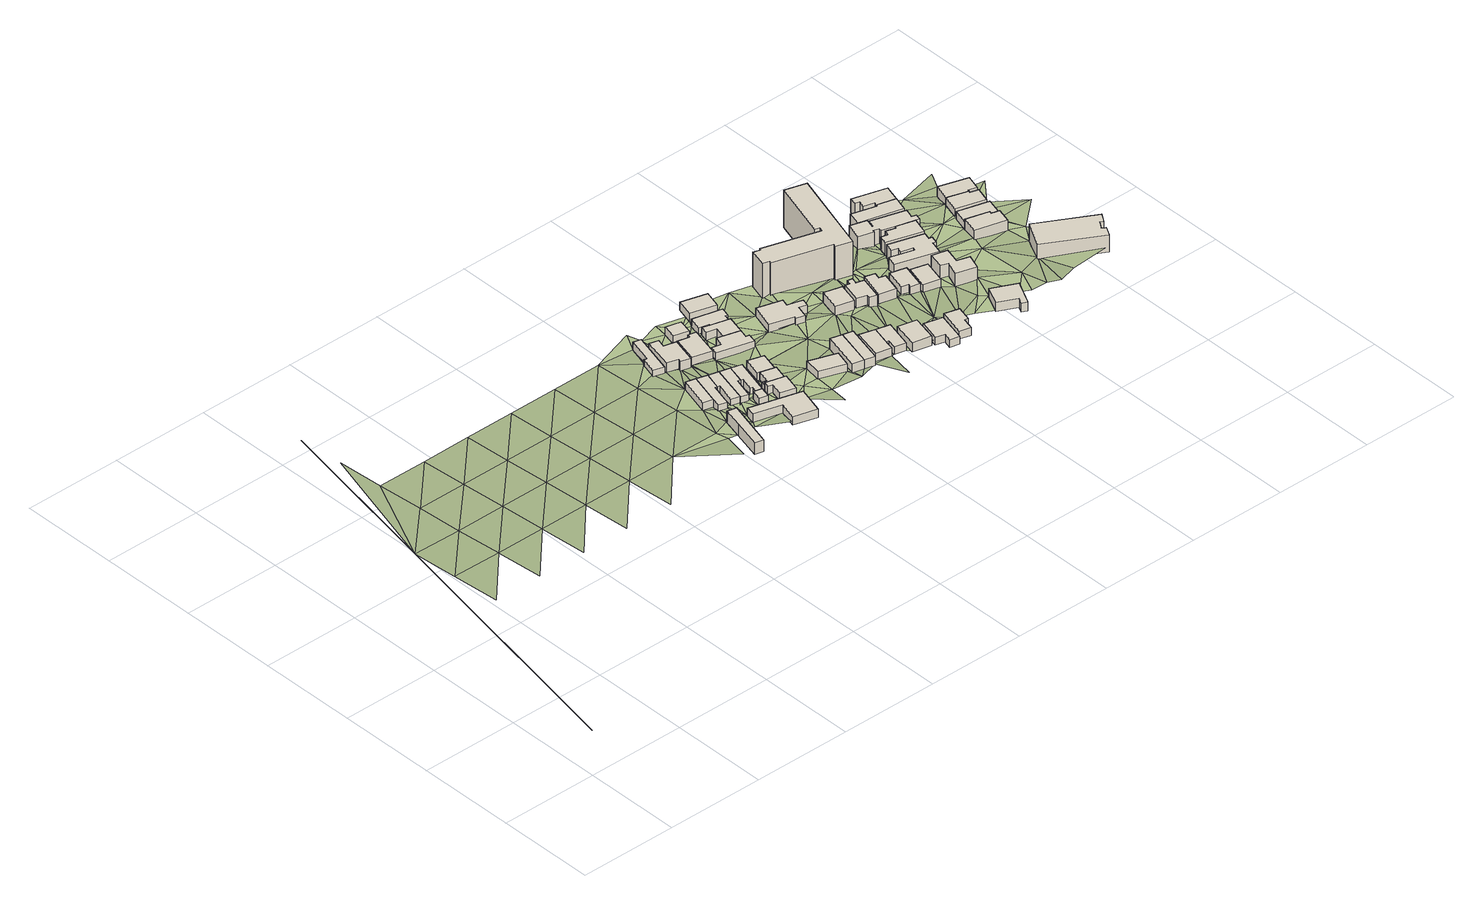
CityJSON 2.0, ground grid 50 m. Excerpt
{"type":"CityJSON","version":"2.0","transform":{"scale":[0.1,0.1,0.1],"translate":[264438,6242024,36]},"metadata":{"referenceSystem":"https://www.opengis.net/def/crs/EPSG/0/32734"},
"CityObjects":{
"building1":{"type":"Building","attributes":{"address":"93 Balfour Street Woodstock 7925 Cape Town","building":"house","building:levels":"1","footprint":{"type":"Polygon"},"plus_code":"CGXVX7X4+XVW","ground_height":48.32,"building_height":4.1,"roof_height":52.42},"geometry":[{"type":"Solid","lod":"1","boundaries":[[[[0,1,2,3]],[[1,4,5,2]],[[4,6,7,5]],[[6,8,9,7]],[[8,10,11,9]],[[10,0,3,11]],[[3,2,5,7,9,11]],[[10,8,6,4,1,0]]]]}]},
"building2":{"type":"Building","attributes":{"address":"9 Chamberlain Street Woodstock Cape Town","building":"house","building:levels":"1","footprint":{"type":"Polygon"},"plus_code":"CHX5XQXC+X5X","ground_height":44.56,"building_height":4.1,"roof_height":48.66},"geometry":[{"type":"Solid","lod":"1","boundaries":[[[[12,13,14,15]],[[13,16,17,14]],[[16,18,19,17]],[[18,12,15,19]],[[15,14,17,19]],[[18,16,13,12]]]]}]},
"building3":{"type":"Building","attributes":{"address":"7 Chamberlain Street Woodstock Cape Town","building":"house","building:levels":"1","footprint":{"type":"Polygon"},"plus_code":"CHX9X4X2+X4W","ground_height":44.56,"building_height":4.1,"roof_height":48.66},"geometry":[{"type":"Solid","lod":"1","boundaries":[[[[20,12,15,21]],[[12,18,19,15]],[[18,22,23,19]],[[22,24,25,23]],[[24,26,27,25]],[[26,28,29,27]],[[28,20,21,29]],[[21,15,19,23,25,27,29]],[[28,26,24,22,18,12,20]]]]}]},
"building4":{"type":"Building","attributes":{"address":"The Avenue Woodstock 7925 Cape Town","building":"house","building:levels":"1","footprint":{"type":"Polygon"},"plus_code":"CJX8XPXF+X4V","ground_height":46.28,"building_height":4.1,"roof_height":50.38},"geometry":[{"type":"Solid","lod":"1","boundaries":[[[[30,31,32,33]],[[31,34,35,32]],[[34,36,37,35]],[[36,38,39,37]],[[38,40,41,39]],[[40,30,33,41]],[[33,32,35,37,39,41]],[[40,38,36,34,31,30]]]]}]},
"building5":{"type":"Building","attributes":{"address":"5 Chamberlain Street Woodstock Cape Town","building":"house","building:levels":"1","footprint":{"type":"Polygon"},"plus_code":"CHXMX7X2+X2R","ground_height":44.56,"building_height":4.1,"roof_height":48.66},"geometry":[{"type":"Solid","lod":"1","boundaries":[[[[42,20,21,43]],[[20,28,29,21]],[[28,44,45,29]],[[44,46,47,45]],[[46,48,49,47]],[[48,42,43,49]],[[43,21,29,45,47,49]],[[48,46,44,28,20,42]]]]}]},
"building6":{"type":"Building","attributes":{"building":"yes","building:levels":"1","footprint":{"type":"Polygon"},"plus_code":"CJX2X6X3+XCR","ground_height":46.28,"building_height":4.1,"roof_height":50.38},"geometry":[{"type":"Solid","lod":"1","boundaries":[[[[50,51,52,53]],[[51,54,55,52]],[[54,56,57,55]],[[56,50,53,57]],[[53,52,55,57]],[[56,54,51,50]]]]}]},
"building7":{"type":"Building","attributes":{"address":"3 Chamberlain Street Woodstock Cape Town","building":"house","building:levels":"1","footprint":{"type":"Polygon"},"plus_code":"CHXWX7X8+X7W","ground_height":44.56,"building_height":4.1,"roof_height":48.66},"geometry":[{"type":"Solid","lod":"1","boundaries":[[[[58,42,43,59]],[[42,48,49,43]],[[48,60,61,49]],[[60,62,63,61]],[[62,64,65,63]],[[64,66,67,65]],[[66,58,59,67]],[[59,43,49,61,63,65,67]],[[66,64,62,60,48,42,58]]]]}]},
"building8":{"type":"Building","attributes":{"address":"8 Chamberlain Street Woodstock Cape Town","building":"house","building:levels":"1","footprint":{"type":"Polygon"},"plus_code":"CHXFX9XC+XRV","ground_height":41.15,"building_height":4.1,"roof_height":45.25},"geometry":[{"type":"Solid","lod":"1","boundaries":[[[[68,69,70,71]],[[69,72,73,70]],[[72,74,75,73]],[[74,76,77,75]],[[76,78,79,77]],[[78,68,71,79]],[[71,70,73,75,77,79]],[[78,76,74,72,69,68]]]]}]},
"building9":{"type":"Building","attributes":{"address":"1 Chamberlain Street Woodstock Cape Town","building":"house","building:levels":"1","footprint":{"type":"Polygon"},"plus_code":"CJX6X7X6+XPW","ground_height":44.56,"building_height":4.1,"roof_height":48.66},"geometry":[{"type":"Solid","lod":"1","boundaries":[[[[80,81,67,59]],[[81,82,83,67]],[[82,84,85,83]],[[84,86,87,85]],[[86,88,89,87]],[[88,90,91,89]],[[90,92,93,91]],[[92,80,59,93]],[[59,67,83,85,87,89,91,93]],[[92,90,88,86,84,82,81,80]]]]}]},
"building10":{"type":"Building","attributes":{"address":"6 Chamberlain Street Salt River Cape Town","building":"house","building:levels":"1","footprint":{"type":"Polygon"},"plus_code":"CHXPXPXW+X8V","ground_height":42.84,"building_height":4.1,"roof_height":46.94},"geometry":[{"type":"Solid","lod":"1","boundaries":[[[[94,95,96,97]],[[95,98,99,96]],[[98,100,101,99]],[[100,102,103,101]],[[102,104,105,103]],[[104,106,107,105]],[[106,108,109,107]],[[108,94,97,109]],[[97,96,99,101,103,105,107,109]],[[108,106,104,102,100,98,95,94]]]]}]},
"building11":{"type":"Building","attributes":{"address":"24 The Avenue Woodstock 7925 Cape Town","building":"house","building:levels":"1","footprint":{"type":"Polygon"},"plus_code":"CJXHXFXV+X5R","ground_height":46.08,"building_height":4.1,"roof_height":50.18},"geometry":[{"type":"Solid","lod":"1","boundaries":[[[[110,111,112,113,114,115]],[[111,116,117,113,112]],[[116,118,119,117]],[[118,120,121,119]],[[120,122,123,121]],[[122,110,115,114,123]],[[114,113,117,119,121,123]],[[122,120,118,116,111,110]]]]}]},
"building12":{"type":"Building","attributes":{"address":"22 The Avenue Woodstock 7925 Cape Town","building":"house","building:levels":"1","footprint":{"type":"Polygon"},"plus_code":"CJXPXJXP+XGW","ground_height":44.52,"building_height":4.1,"roof_height":48.62},"geometry":[{"type":"Solid","lod":"1","boundaries":[[[[124,125,126,115]],[[125,127,128,126]],[[127,129,130,128]],[[129,131,132,130]],[[131,133,134,132]],[[133,135,112,134]],[[135,124,115,112]],[[115,126,128,130,132,134,112]],[[135,133,131,129,127,125,124]]]]}]},
"building13":{"type":"Building","attributes":{"address":"4 Chamberlain Street Salt River Cape Town","building":"house","building:levels":"1","footprint":{"type":"Polygon"},"plus_code":"CJX7X9XP+X9V","ground_height":42.84,"building_height":4.1,"roof_height":46.94},"geometry":[{"type":"Solid","lod":"1","boundaries":[[[[136,137,138,139]],[[137,140,141,138]],[[140,142,143,141]],[[142,144,145,143]],[[144,146,147,145]],[[146,136,139,147]],[[139,138,141,143,145,147]],[[146,144,142,140,137,136]]]]}]},
"building14":{"type":"Building","attributes":{"address":"20 The Avenue Woodstock 7925 Cape Town","building":"house","building:levels":"1","footprint":{"type":"Polygon"},"plus_code":"CJXQXQXP+X8X","ground_height":44.52,"building_height":4.1,"roof_height":48.62},"geometry":[{"type":"Solid","lod":"1","boundaries":[[[[127,148,149,128]],[[148,150,151,149]],[[150,152,153,151]],[[152,129,130,153]],[[129,127,128,130]],[[128,149,151,153,130]],[[129,152,150,148,127]]]]}]},
"building15":{"type":"Building","attributes":{"building":"garage","building:levels":"1","footprint":{"type":"Polygon"},"plus_code":"CJXFX5XX+XJW","ground_height":41.22,"building_height":4.1,"roof_height":45.32},"geometry":[{"type":"Solid","lod":"1","boundaries":[[[[154,155,156,157]],[[155,158,159,156]],[[158,160,161,159]],[[160,154,157,161]],[[157,156,159,161]],[[160,158,155,154]]]]}]},
"building16":{"type":"Building","attributes":{"address":"18 The Avenue Salt River Cape Town","building":"house","building:levels":"1","footprint":{"type":"Polygon"},"plus_code":"CJXVXGXP+X5R","ground_height":42.87,"building_height":4.1,"roof_height":46.97},"geometry":[{"type":"Solid","lod":"1","boundaries":[[[[162,163,164,165]],[[163,166,167,164]],[[166,168,169,167]],[[168,170,171,169]],[[170,172,173,171]],[[172,174,175,173]],[[174,176,177,175]],[[176,178,179,177]],[[178,162,165,179]],[[165,164,167,169,171,173,175,177,179]],[[178,176,174,172,170,168,166,163,162]]]]}]},
"building17":{"type":"Building","attributes":{"address":"21 The Avenue Salt River Cape Town","building":"house","building:levels":"1","footprint":{"type":"Polygon"},"plus_code":"CMXRXCXF+X7V","ground_height":45.95,"building_height":4.1,"roof_height":50.05},"geometry":[{"type":"Solid","lod":"1","boundaries":[[[[180,181,182,183]],[[181,184,185,182]],[[184,186,187,185]],[[186,180,183,187]],[[183,182,185,187]],[[186,184,181,180]]]]}]},
"building18":{"type":"Building","attributes":{"address":"16 The Avenue Salt River Cape Town","building":"house","building:levels":"1","footprint":{"type":"Polygon"},"plus_code":"CMX5XQXF+X4R","ground_height":42.87,"building_height":4.1,"roof_height":46.97},"geometry":[{"type":"Solid","lod":"1","boundaries":[[[[162,188,189,165]],[[188,190,191,192,189]],[[190,193,194,195,192,191]],[[193,196,197,195,194]],[[196,198,199,197]],[[198,163,164,199]],[[163,162,165,164]],[[165,189,192,195,197,199,164]],[[163,198,196,193,190,188,162]]]]}]},
"building19":{"type":"Building","attributes":{"address":"14 The Avenue Salt River Cape Town","building":"house","building:levels":"1","footprint":{"type":"Polygon"},"plus_code":"CMX6XPXM+X6X","ground_height":41.22,"building_height":4.1,"roof_height":45.32},"geometry":[{"type":"Solid","lod":"1","boundaries":[[[[200,201,202,203]],[[201,204,205,202]],[[204,206,207,205]],[[206,208,209,207]],[[208,210,211,209]],[[210,212,213,211]],[[212,214,191,213]],[[214,200,203,191]],[[203,202,205,207,209,211,213,191]],[[214,212,210,208,206,204,201,200]]]]}]},
"building20":{"type":"Building","attributes":{"address":"15 Upper Chamberlain Street Salt River Cape Town","building":"house","building:levels":"1","footprint":{"type":"Polygon"},"plus_code":"CPXCXPX3+XRR","ground_height":45.95,"building_height":4.1,"roof_height":50.05},"geometry":[{"type":"Solid","lod":"1","boundaries":[[[[215,216,217,218]],[[216,219,220,217]],[[219,221,222,220]],[[221,215,218,222]],[[218,217,220,222]],[[221,219,216,215]]]]}]},
"building21":{"type":"Building","attributes":{"building":"house","building:levels":"1","footprint":{"type":"Polygon"},"plus_code":"CMX9XWXP+X5V","ground_height":41.22,"building_height":4.1,"roof_height":45.32},"geometry":[{"type":"Solid","lod":"1","boundaries":[[[[223,224,225,226]],[[224,227,228,225]],[[227,229,230,228]],[[229,223,226,230]],[[226,225,228,230]],[[229,227,224,223]]]]}]},
"building22":{"type":"Building","attributes":{"address":"13 Upper Chamberlain Street Salt River Cape Town","building":"house","building:levels":"1","footprint":{"type":"Polygon"},"plus_code":"CPXPX4XX+X8R","ground_height":45.95,"building_height":4.1,"roof_height":50.05},"geometry":[{"type":"Solid","lod":"1","boundaries":[[[[231,232,222,218]],[[232,233,234,222]],[[233,235,236,234]],[[235,231,218,236]],[[218,222,234,236]],[[235,233,232,231]]]]}]},
"building23":{"type":"Building","attributes":{"address":"11 Upper Chamberlain Street Salt River Cape Town","building":"house","building:levels":"1","footprint":{"type":"Polygon"},"plus_code":"CQX4X6X6+XPW","ground_height":45.24,"building_height":4.1,"roof_height":49.34},"geometry":[{"type":"Solid","lod":"1","boundaries":[[[[237,238,239,240]],[[238,241,242,239]],[[241,243,244,242]],[[243,245,246,244]],[[245,237,240,246]],[[240,239,242,244,246]],[[245,243,241,238,237]]]]}]},
"building24":{"type":"Building","attributes":{"address":"19 The Avenue Salt River Cape Town","building":"house","building:levels":"1","footprint":{"type":"Polygon"},"plus_code":"CPXCXJX3+XXV","ground_height":42.82,"building_height":4.1,"roof_height":46.92},"geometry":[{"type":"Solid","lod":"1","boundaries":[[[[247,248,249,250]],[[248,251,252,249]],[[251,253,254,252]],[[253,255,256,254]],[[255,257,258,256]],[[257,259,260,258]],[[259,261,262,260]],[[261,263,264,262]],[[263,265,266,264]],[[265,247,250,266]],[[250,249,252,254,256,258,260,262,264,266]],[[265,263,261,259,257,255,253,251,248,247]]]]}]},
"building25":{"type":"Building","attributes":{"address":"9 Upper Chamberlain Street Salt River Cape Town","building":"house","building:levels":"1","footprint":{"type":"Polygon"},"plus_code":"CQXFXRXM+X8W","ground_height":45.24,"building_height":4.1,"roof_height":49.34},"geometry":[{"type":"Solid","lod":"1","boundaries":[[[[238,237,240,239]],[[237,267,268,240]],[[267,269,270,268]],[[269,271,272,270]],[[271,273,274,272]],[[273,238,239,274]],[[239,240,268,270,272,274]],[[273,271,269,267,237,238]]]]}]},
"building26":{"type":"Building","attributes":{"address":"7 Upper Chamberlain Street Salt River Cape Town","building":"house","building:levels":"1","footprint":{"type":"Polygon"},"plus_code":"CQXWXXXP+X6V","ground_height":45.24,"building_height":4.1,"roof_height":49.34},"geometry":[{"type":"Solid","lod":"1","boundaries":[[[[275,276,277,278]],[[276,279,280,277]],[[279,281,282,280]],[[281,275,278,282]],[[278,277,280,282]],[[281,279,276,275]]]]}]},
"building27":{"type":"Building","attributes":{"address":"10 Upper Chamberlain Street Salt River Cape Town","building":"house","building:levels":"1","footprint":{"type":"Polygon"},"plus_code":"CQXJXXXG+XFV","ground_height":43.89,"building_height":4.1,"roof_height":47.99},"geometry":[{"type":"Solid","lod":"1","boundaries":[[[[283,284,285,286]],[[284,287,288,285]],[[287,289,290,288]],[[289,283,286,290]],[[286,285,288,290]],[[289,287,284,283]]]]}]},
"building28":{"type":"Building","attributes":{"address":"5 Upper Chamberlain Street Salt River Cape Town","building":"house","building:levels":"1","footprint":{"type":"Polygon"},"plus_code":"CRXFX9XG+X6R","ground_height":44.31,"building_height":4.1,"roof_height":48.41},"geometry":[{"type":"Solid","lod":"1","boundaries":[[[[291,292,293,294]],[[292,295,296,293]],[[295,297,298,296]],[[297,299,300,298]],[[299,301,302,300]],[[301,291,294,302]],[[294,293,296,298,300,302]],[[301,299,297,295,292,291]]]]}]},
"building29":{"type":"Building","attributes":{"address":"8 Upper Chamberlain Street Salt River Cape Town","building":"house","building:levels":"1","footprint":{"type":"Polygon"},"plus_code":"CRX5X2XF+XPV","ground_height":43.89,"building_height":4.1,"roof_height":47.99},"geometry":[{"type":"Solid","lod":"1","boundaries":[[[[303,304,305,306]],[[304,307,308,305]],[[307,309,310,308]],[[309,311,312,310]],[[311,313,314,312]],[[313,315,316,314]],[[315,317,318,316]],[[317,319,320,318]],[[319,321,322,320]],[[321,303,306,322]],[[306,305,308,310,312,314,316,318,320,322]],[[321,319,317,315,313,311,309,307,304,303]]]]}]},
"building30":{"type":"Building","attributes":{"address":"3 Upper Chamberlain Street Salt River Cape Town","building":"house","building:levels":"1","footprint":{"type":"Polygon"},"plus_code":"CRXXXQXM+XJX","ground_height":44.31,"building_height":4.1,"roof_height":48.41},"geometry":[{"type":"Solid","lod":"1","boundaries":[[[[323,324,325,326]],[[324,327,328,325]],[[327,329,330,328]],[[329,331,332,330]],[[331,333,334,332]],[[333,323,326,334]],[[326,325,328,330,332,334]],[[333,331,329,327,324,323]]]]}]},
"building31":{"type":"Building","attributes":{"address":"6 Upper Chamberlain Street Salt River Cape Town","building":"house","building:levels":"1","footprint":{"type":"Polygon"},"plus_code":"CRXJXWXV+X6X","ground_height":42.93,"building_height":4.1,"roof_height":47.03},"geometry":[{"type":"Solid","lod":"1","boundaries":[[[[335,336,337,338]],[[336,339,340,337]],[[339,341,342,340]],[[341,343,344,342]],[[343,345,346,344]],[[345,335,338,346]],[[338,337,340,342,344,346]],[[345,343,341,339,336,335]]]]}]},
"building32":{"type":"Building","attributes":{"address":"Oakwood","building":"apartments","building:levels":"6","building:flats":"40","footprint":{"type":"Polygon"},"plus_code":"CRXWX3XQ+X5W","ground_height":40.86,"building_height":18.1,"roof_height":58.96},"geometry":[{"type":"Solid","lod":"1","boundaries":[[[[347,348,349,350]],[[348,351,352,349]],[[351,353,354,352]],[[353,355,356,354]],[[355,357,358,356]],[[357,359,360,358]],[[359,361,362,360]],[[361,363,364,362]],[[363,365,366,364]],[[365,367,368,366]],[[367,369,370,368]],[[369,371,372,370]],[[371,373,374,372]],[[373,347,350,374]],[[350,349,352,354,356,358,360,362,364,366,368,370,372,374]],[[373,371,369,367,365,363,361,359,357,355,353,351,348,347]]]]}]},
"building33":{"type":"Building","attributes":{"address":"4 Upper Chamberlain Street Salt River Cape Town","building":"house","building:levels":"1","footprint":{"type":"Polygon"},"plus_code":"CVX5X7X8+XJW","ground_height":42.93,"building_height":4.1,"roof_height":47.03},"geometry":[{"type":"Solid","lod":"1","boundaries":[[[[375,376,377,378]],[[376,379,380,377]],[[379,381,382,380]],[[381,383,384,382]],[[383,385,386,384]],[[385,375,378,386]],[[378,377,380,382,384,386]],[[385,383,381,379,376,375]]]]}]},
"building34":{"type":"Building","attributes":{"address":"2 Upper Chamberlain Street Salt River Cape Town","building":"house","building:levels":"1","footprint":{"type":"Polygon"},"plus_code":"CVXJX8XH+XPX","ground_height":41.91,"building_height":4.1,"roof_height":46.01},"geometry":[{"type":"Solid","lod":"1","boundaries":[[[[387,388,389,390]],[[388,391,392,389]],[[391,393,394,392]],[[393,387,390,394]],[[390,389,392,394]],[[393,391,388,387]]]]}]},
"building35":{"type":"Building","attributes":{"address":"1 Hares Crescent Salt River Cape Town","building":"house","building:levels":"1","footprint":{"type":"Polygon"},"plus_code":"C2XCX3XH+X9W","ground_height":43.16,"building_height":4.1,"roof_height":47.26},"geometry":[{"type":"Solid","lod":"1","boundaries":[[[[395,396,397,398]],[[396,399,400,397]],[[399,401,402,400]],[[401,403,404,402]],[[403,405,406,404]],[[405,395,398,406]],[[398,397,400,402,404,406]],[[405,403,401,399,396,395]]]]}]},
"building36":{"type":"Building","attributes":{"address":"36 Hares Avenue Salt River Cape Town","building":"house","building:levels":"2","footprint":{"type":"Polygon"},"plus_code":"C2X6XRXG+X6V","ground_height":40.76,"building_height":6.9,"roof_height":47.66},"geometry":[{"type":"Solid","lod":"1","boundaries":[[[[407,408,409,410]],[[408,411,412,409]],[[411,413,414,412]],[[413,415,416,414]],[[415,417,418,416]],[[417,419,420,418]],[[419,421,422,420]],[[421,423,424,422]],[[423,425,426,424]],[[425,427,428,426]],[[427,429,430,428]],[[429,431,432,430]],[[431,433,434,432]],[[433,407,410,434]],[[410,409,412,414,416,418,420,422,424,426,428,430,432,434]],[[433,431,429,427,425,423,421,419,417,415,413,411,408,407]]]]}]},
"building37":{"type":"Building","attributes":{"address":"42 Hares Avenue Salt River Cape Town","building":"house","building:levels":"2","footprint":{"type":"Polygon"},"plus_code":"C2X6X8XM+XQR","ground_height":41.91,"building_height":6.9,"roof_height":48.81},"geometry":[{"type":"Solid","lod":"1","boundaries":[[[[435,436,437,438]],[[436,439,440,437]],[[439,441,442,440]],[[441,443,444,442]],[[443,445,446,444]],[[445,447,448,446]],[[447,449,450,448]],[[449,435,438,450]],[[438,437,440,442,444,446,448,450]],[[449,447,445,443,441,439,436,435]]]]}]},
"building38":{"type":"Building","attributes":{"address":"34 Hares Avenue Salt River Cape Town","building":"house","building:levels":"2","footprint":{"type":"Polygon"},"plus_code":"C2X5XFXJ+XJX","ground_height":40.76,"building_height":6.9,"roof_height":47.66},"geometry":[{"type":"Solid","lod":"1","boundaries":[[[[451,452,453,454]],[[452,455,456,453]],[[455,457,458,456]],[[457,459,460,458]],[[459,461,462,460]],[[461,463,464,462]],[[463,465,466,464]],[[465,451,454,466]],[[454,453,456,458,460,462,464,466]],[[465,463,461,459,457,455,452,451]]]]}]},
"building39":{"type":"Building","attributes":{"address":"32 Hares Avenue Salt River Cape Town","building":"house","building:levels":"2","footprint":{"type":"Polygon"},"plus_code":"C2X4XGXM+XXR","ground_height":40.76,"building_height":6.9,"roof_height":47.66},"geometry":[{"type":"Solid","lod":"1","boundaries":[[[[467,468,469,454]],[[468,470,471,469]],[[470,472,473,471]],[[472,474,475,473]],[[474,476,477,475]],[[476,478,479,477]],[[478,480,481,479]],[[480,482,483,481]],[[482,484,485,483]],[[484,486,487,485]],[[486,488,489,487]],[[488,490,491,489]],[[490,492,493,491]],[[492,494,495,493]],[[494,496,453,495]],[[496,467,454,453]],[[454,469,471,473,475,477,479,481,483,485,487,489,491,493,495,453]],[[496,494,492,490,488,486,484,482,480,478,476,474,472,470,468,467]]]]}]},
"building40":{"type":"Building","attributes":{"address":"30 Hares Avenue Salt River Cape Town","building":"house","building:levels":"2","footprint":{"type":"Polygon"},"plus_code":"C2X8XPX9+X8X","ground_height":39.78,"building_height":6.9,"roof_height":46.68},"geometry":[{"type":"Solid","lod":"1","boundaries":[[[[497,498,499,500]],[[498,501,502,499]],[[501,503,504,502]],[[503,505,506,504]],[[505,507,508,506]],[[507,497,500,508]],[[500,499,502,504,506,508]],[[507,505,503,501,498,497]]]]}]},
"building41":{"type":"Building","attributes":{"address":"28 Hares Avenue Salt River Cape Town","building":"house","building:levels":"2","footprint":{"type":"Polygon"},"plus_code":"C2XJXPXP+XQX","ground_height":39.78,"building_height":6.9,"roof_height":46.68},"geometry":[{"type":"Solid","lod":"1","boundaries":[[[[497,509,510,500]],[[509,511,512,510]],[[511,513,514,512]],[[513,515,516,514]],[[515,517,518,516]],[[517,519,520,518]],[[519,498,499,520]],[[498,497,500,499]],[[500,510,512,514,516,518,520,499]],[[498,519,517,515,513,511,509,497]]]]}]},
"building42":{"type":"Building","attributes":{"address":"35 Hares Avenue Salt River Cape Town","building":"house","building:levels":"1","footprint":{"type":"Polygon"},"plus_code":"C3XVXHXH+X2X","ground_height":41.51,"building_height":4.1,"roof_height":45.61},"geometry":[{"type":"Solid","lod":"1","boundaries":[[[[521,522,523,524,525,526]],[[522,527,528,524,523]],[[527,529,530,528]],[[529,531,532,530]],[[531,533,534,532]],[[533,521,526,525,534]],[[525,524,528,530,532,534]],[[533,531,529,527,522,521]]]]}]},
"building43":{"type":"Building","attributes":{"address":"33 Hares Avenue Salt River Cape Town","building":"house","building:levels":"1","footprint":{"type":"Polygon"},"plus_code":"C4X2X6XQ+XJV","ground_height":39.85,"building_height":4.1,"roof_height":43.95},"geometry":[{"type":"Solid","lod":"1","boundaries":[[[[522,521,526,523]],[[521,535,536,526]],[[535,537,538,536]],[[537,539,540,538]],[[539,541,542,540]],[[541,522,523,542]],[[523,526,536,538,540,542]],[[541,539,537,535,521,522]]]]}]},
"building44":{"type":"Building","attributes":{"address":"37 Hares Avenue Woodstock Cape Town","building":"office","building:levels":"2","footprint":{"type":"Polygon"},"plus_code":"C4XQXVX5+XGX","ground_height":42.61,"building_height":6.9,"roof_height":49.51},"geometry":[{"type":"Solid","lod":"1","boundaries":[[[[543,544,545,546]],[[544,547,548,545]],[[547,549,550,548]],[[549,551,552,550]],[[551,553,554,552]],[[553,555,556,554]],[[555,557,558,556]],[[557,543,546,558]],[[546,545,548,550,552,554,556,558]],[[557,555,553,551,549,547,544,543]]]]}]},
"building45":{"type":"Building","attributes":{"address":"31 Hares Avenue Salt River Cape Town","building":"house","building:levels":"1","footprint":{"type":"Polygon"},"plus_code":"C4X4XPXM+XFW","ground_height":39.85,"building_height":4.1,"roof_height":43.95},"geometry":[{"type":"Solid","lod":"1","boundaries":[[[[559,560,561,562]],[[560,563,564,561]],[[563,565,566,564]],[[565,567,568,566]],[[567,569,570,568]],[[569,559,562,570]],[[562,561,564,566,568,570]],[[569,567,565,563,560,559]]]]}]},
"building46":{"type":"Building","attributes":{"address":"29 Hares Avenue Salt River Cape Town","building":"house","building:levels":"1","footprint":{"type":"Polygon"},"plus_code":"C4X7XCXJ+XWX","ground_height":39.85,"building_height":4.1,"roof_height":43.95},"geometry":[{"type":"Solid","lod":"1","boundaries":[[[[571,572,562,561]],[[572,573,574,562]],[[573,575,576,574]],[[575,577,578,576]],[[577,579,580,578]],[[579,571,561,580]],[[561,562,574,576,578,580]],[[579,577,575,573,572,571]]]]}]},
"terrain1":{"type":"TINRelief","geometry":[{"type":"CompositeSurface","lod":"1","boundaries":[[[581,582,583]],[[584,585,586]],[[581,584,587]],[[587,584,586]],[[588,581,587]],[[586,589,590]],[[581,588,591]],[[591,592,581]],[[587,586,593]],[[593,586,590]],[[594,588,587]],[[594,587,593]],[[595,591,588]],[[596,597,590]],[[594,595,588]],[[590,598,593]],[[598,590,597]],[[599,594,593]],[[599,593,598]],[[600,595,594]],[[597,601,602]],[[599,600,594]],[[598,597,603]],[[603,597,602]],[[599,598,604]],[[604,598,603]],[[605,600,599]],[[602,606,607]],[[605,599,604]],[[603,602,608]],[[608,602,607]],[[609,604,603]],[[609,603,608]],[[605,604,610]],[[609,610,604]],[[607,611,608]],[[612,607,613]],[[612,614,607]],[[611,607,614]],[[609,608,615]],[[612,616,614]],[[611,615,608]],[[610,609,617]],[[614,616,618]],[[611,614,16]],[[618,16,614]],[[617,609,615]],[[619,620,621]],[[6,620,619]],[[622,16,618]],[[618,6,622]],[[16,13,611]],[[611,13,615]],[[16,622,18]],[[6,619,623]],[[622,6,624]],[[6,623,624]],[[625,619,621]],[[623,626,624]],[[615,13,627]],[[625,621,628]],[[629,626,623]],[[626,26,624]],[[617,615,630]],[[631,56,623]],[[56,629,623]],[[627,630,615]],[[629,632,626]],[[626,28,26]],[[44,28,626]],[[627,13,633]],[[56,634,629]],[[631,50,56]],[[623,31,631]],[[13,12,635]],[[56,54,634]],[[633,13,635]],[[636,50,631]],[[637,634,54]],[[72,617,630]],[[12,20,635]],[[638,634,637]],[[54,51,637]],[[64,634,638]],[[635,639,633]],[[638,637,640]],[[641,51,50]],[[631,31,636]],[[636,641,50]],[[637,51,642]],[[72,630,643]],[[100,633,639]],[[64,638,66]],[[639,635,644]],[[641,642,51]],[[645,66,638]],[[20,646,635]],[[20,42,646]],[[647,617,72]],[[641,636,648]],[[641,649,642]],[[649,650,642]],[[69,633,100]],[[42,146,646]],[[636,31,122]],[[642,650,92]],[[650,651,152]],[[146,42,172]],[[42,58,172]],[[69,100,98]],[[652,646,146]],[[653,72,69]],[[650,152,92]],[[152,651,129]],[[122,31,654]],[[653,647,72]],[[652,98,655]],[[69,98,653]],[[652,146,144]],[[58,92,172]],[[654,110,122]],[[150,92,152]],[[136,146,172]],[[31,656,657]],[[652,155,98]],[[31,657,654]],[[172,92,150]],[[653,98,154]],[[144,155,652]],[[172,170,136]],[[154,98,155]],[[155,144,140]],[[144,142,140]],[[654,658,110]],[[136,170,659]],[[125,110,658]],[[148,127,125]],[[660,654,657]],[[653,154,661]],[[150,148,662]],[[663,172,150]],[[140,664,155]],[[168,166,170]],[[658,654,660]],[[659,170,196]],[[125,658,148]],[[166,196,170]],[[664,140,659]],[[663,150,662]],[[154,665,661]],[[659,193,664]],[[657,186,660]],[[193,659,196]],[[198,196,166]],[[666,664,193]],[[166,163,198]],[[208,665,664]],[[666,208,664]],[[186,657,667]],[[666,193,668]],[[669,661,665]],[[670,662,148]],[[193,190,668]],[[670,148,658]],[[665,208,227]],[[176,162,178]],[[670,663,662]],[[665,227,669]],[[671,186,667]],[[180,186,671]],[[672,671,667]],[[663,673,176]],[[658,180,216]],[[162,176,673]],[[224,669,227]],[[206,227,208]],[[672,667,674]],[[673,188,162]],[[216,670,658]],[[180,671,216]],[[670,673,663]],[[675,676,188]],[[227,206,229]],[[188,677,675]],[[673,677,188]],[[675,677,206]],[[670,216,678]],[[679,673,670]],[[674,680,245]],[[245,681,674]],[[674,681,241]],[[673,679,682]],[[206,683,229]],[[674,241,235]],[[683,206,677]],[[670,684,679]],[[685,229,683]],[[686,670,678]],[[237,245,269]],[[267,237,269]],[[238,235,241]],[[670,686,684]],[[235,686,678]],[[677,687,683]],[[687,677,688]],[[689,684,259]],[[238,690,235]],[[688,691,261]],[[271,692,693]],[[259,684,686]],[[690,686,235]],[[687,688,694]],[[271,693,273]],[[695,683,687]],[[238,273,690]],[[694,696,687]],[[261,259,287]],[[688,261,697]],[[287,259,686]],[[688,697,694]],[[273,693,281]],[[686,690,698]],[[291,699,700]],[[697,261,287]],[[695,701,702]],[[703,690,273]],[[291,281,699]],[[698,690,703]],[[704,273,281]],[[703,273,704]],[[287,284,697]],[[703,705,698]],[[284,698,705]],[[706,694,697]],[[703,707,705]],[[708,281,291]],[[705,709,284]],[[710,697,284]],[[301,708,291]],[[301,711,327]],[[284,709,710]],[[281,712,704]],[[709,713,710]],[[714,697,710]],[[715,702,716]],[[281,708,712]],[[327,708,301]],[[704,717,718]],[[697,714,706]],[[704,712,717]],[[719,718,307]],[[307,714,710]],[[327,324,708]],[[717,341,718]],[[702,720,716]],[[341,307,718]],[[712,708,385]],[[721,714,307]],[[341,721,307]],[[722,712,381]],[[385,381,712]],[[375,385,708]],[[723,712,722]],[[721,341,339]],[[708,324,387]],[[379,722,381]],[[381,385,383]],[[708,724,375]],[[725,723,339]],[[722,379,723]],[[720,726,716]],[[379,339,723]],[[721,339,727]],[[708,387,724]],[[324,728,729]],[[730,339,379]],[[339,731,727]],[[375,724,391]],[[731,339,730]],[[727,732,721]],[[379,376,730]],[[324,449,387]],[[324,729,449]],[[391,376,375]],[[728,733,734]],[[728,734,729]],[[727,731,419]],[[443,730,376]],[[484,721,732]],[[463,732,727]],[[443,376,391]],[[463,727,419]],[[449,445,387]],[[731,425,421]],[[445,388,387]],[[421,419,731]],[[373,721,484]],[[388,443,391]],[[425,731,429]],[[447,445,449]],[[735,729,734]],[[449,729,735]],[[423,421,425]],[[388,445,443]],[[736,730,443]],[[732,463,461]],[[429,427,425]],[[461,737,732]],[[735,734,395]],[[738,737,461]],[[463,419,417]],[[461,459,457]],[[443,441,736]],[[737,739,740]],[[457,738,461]],[[738,739,737]],[[482,741,484]],[[741,742,484]],[[436,441,439]],[[743,744,476]],[[452,738,457]],[[743,476,482]],[[736,441,745]],[[746,735,395]],[[736,745,747]],[[417,465,463]],[[455,452,457]],[[436,735,746]],[[395,748,746]],[[417,415,413]],[[748,749,746]],[[750,441,436]],[[482,507,741]],[[413,465,417]],[[742,751,752]],[[745,441,750]],[[476,507,482]],[[742,753,751]],[[436,746,750]],[[754,752,751]],[[755,413,745]],[[753,754,751]],[[465,756,451]],[[476,757,507]],[[465,413,758]],[[753,759,754]],[[746,749,760]],[[754,759,761]],[[760,749,762]],[[755,745,750]],[[465,758,756]],[[763,757,764]],[[760,750,746]],[[507,757,763]],[[755,765,413]],[[756,758,763]],[[413,765,758]],[[762,766,760]],[[507,763,758]],[[750,760,544]],[[767,755,750]],[[507,768,497]],[[507,758,768]],[[497,769,509]],[[765,770,758]],[[750,544,767]],[[771,758,770]],[[772,760,766]],[[769,497,768]],[[768,758,771]],[[771,770,565]],[[773,767,544]],[[768,579,769]],[[774,521,775]],[[535,521,537]],[[767,773,774]],[[774,537,521]],[[776,773,544]],[[565,770,539]],[[537,774,773]],[[769,579,777]],[[777,778,769]],[[777,579,779]],[[780,565,539]],[[781,537,773]],[[567,559,569]],[[565,780,567]],[[559,782,783]],[[539,537,781]],[[579,577,779]],[[777,779,784]],[[559,567,782]],[[782,567,780]],[[780,539,781]],[[779,577,785]],[[786,782,780]],[[782,785,577]],[[782,786,785]]]}]}
},
"vertices":[
[1950,1112,103],[1993,1101,103],[1993,1101,164],[1950,1112,164],[2038,1266,103],[2038,1266,164],[2061,1348,103],[2061,1348,164],[2015,1358,103],[2015,1358,164],[1988,1258,103],[1988,1258,164],
[2104,1652,86],[2055,1665,86],[2055,1665,127],[2104,1652,127],[2011,1507,86],[2011,1507,127],[2060,1493,86],[2060,1493,127],
[2158,1636,86],[2158,1636,127],[2048,1450,86],[2048,1450,127],[2091,1438,86],[2091,1438,127],[2122,1550,86],[2122,1550,127],[2133,1547,86],[2133,1547,127],
[2328,1126,101],[2367,1263,101],[2367,1263,144],[2328,1126,144],[2111,1335,101],[2111,1335,144],[2098,1288,101],[2098,1288,144],[2237,1249,101],[2237,1249,144],[2212,1158,101],[2212,1158,144],
[2209,1622,86],[2209,1622,127],[2143,1545,86],[2143,1545,127],[2116,1444,86],[2116,1444,127],[2159,1432,86],[2159,1432,127],
[2236,1340,103],[2250,1394,103],[2250,1394,144],[2236,1340,144],[2208,1405,103],[2208,1405,144],[2194,1351,103],[2194,1351,144],
[2264,1609,86],[2264,1609,127],[2156,1429,86],[2156,1429,127],[2195,1418,86],[2195,1418,127],[2224,1520,86],[2224,1520,127],[2238,1517,86],[2238,1517,127],
[2092,1835,51],[2150,2047,51],[2150,2047,92],[2092,1835,92],[2111,2057,51],[2111,2057,92],[2076,1930,51],[2076,1930,92],[2063,1934,51],[2063,1934,92],[2039,1851,51],[2039,1851,92],
[2264,1609,85],[2238,1517,85],[2250,1512,85],[2250,1512,127],[2231,1447,85],[2231,1447,127],[2242,1444,85],[2242,1444,127],[2235,1417,85],[2235,1417,127],[2265,1409,85],[2265,1409,127],[2317,1594,85],[2317,1594,127],
[2235,1917,51],[2174,1933,51],[2174,1933,109],[2235,1917,109],[2185,1975,51],[2185,1975,109],[2140,1987,51],[2140,1987,109],[2100,1835,51],[2100,1835,109],[2157,1819,51],[2157,1819,109],[2152,1802,51],[2152,1802,109],[2201,1789,51],[2201,1789,109],
[2387,1393,101],[2288,1420,101],[2288,1420,126],[2288,1420,142],[2387,1393,142],[2387,1393,126],[2278,1390,101],[2278,1390,142],[2303,1384,101],[2303,1384,142],[2285,1321,101],[2285,1321,142],[2362,1300,101],[2362,1300,142],
[2387,1393,85],[2412,1482,85],[2412,1482,126],[2404,1484,85],[2404,1484,126],[2337,1504,85],[2337,1504,126],[2319,1439,85],[2319,1439,126],[2295,1446,85],[2295,1446,126],[2288,1420,85],
[2305,1765,68],[2343,1911,68],[2343,1911,109],[2305,1765,109],[2302,1921,68],[2302,1921,109],[2298,1904,68],[2298,1904,109],[2240,1918,68],[2240,1918,109],[2207,1790,68],[2207,1790,109],
[2430,1577,85],[2430,1577,126],[2351,1601,85],[2351,1601,126],[2326,1507,85],[2326,1507,126],
[2283,2042,51],[2266,1972,51],[2266,1972,93],[2283,2042,93],[2341,1953,51],[2341,1953,93],[2358,2023,51],[2358,2023,93],
[2489,1790,69],[2406,1813,69],[2406,1813,110],[2489,1790,110],[2375,1821,69],[2375,1821,110],[2362,1774,69],[2362,1774,110],[2317,1786,69],[2317,1786,110],[2305,1745,69],[2305,1745,110],[2483,1696,69],[2483,1696,110],[2495,1742,69],[2495,1742,110],[2477,1746,69],[2477,1746,110],
[2661,1364,100],[2523,1413,100],[2523,1413,140],[2661,1364,140],[2509,1328,100],[2509,1328,140],[2637,1280,100],[2637,1280,140],
[2513,1881,69],[2513,1881,110],[2429,1904,69],[2429,1904,93],[2429,1904,110],[2381,1918,69],[2381,1918,93],[2381,1918,110],[2371,1878,69],[2371,1878,110],[2420,1867,69],[2420,1867,110],
[2513,1881,52],[2525,1926,52],[2525,1926,93],[2513,1881,93],[2537,1924,52],[2537,1924,93],[2550,1971,52],[2550,1971,93],[2404,2008,52],[2404,2008,93],[2385,1941,52],[2385,1941,93],[2434,1930,52],[2434,1930,93],[2429,1904,52],
[2761,1449,84],[2703,1465,84],[2703,1465,140],[2761,1449,140],[2654,1267,84],[2654,1267,140],[2711,1254,84],[2711,1254,140],
[2576,2093,52],[2447,2129,52],[2447,2129,93],[2576,2093,93],[2422,2043,52],[2422,2043,93],[2552,2006,52],[2552,2006,93],
[2761,1449,92],[2711,1254,92],[2762,1241,92],[2762,1241,140],[2812,1436,92],[2812,1436,140],
[2871,1292,92],[2896,1388,92],[2896,1388,133],[2871,1292,133],[2817,1410,92],[2817,1410,133],[2782,1260,92],[2782,1260,133],[2859,1243,92],[2859,1243,133],
[2643,1865,66],[2607,1742,66],[2607,1742,109],[2643,1865,109],[2724,1708,66],[2724,1708,109],[2720,1696,66],[2720,1696,109],[2763,1684,66],[2763,1684,109],[2781,1745,66],[2781,1745,109],[2820,1734,66],[2820,1734,109],[2831,1771,66],[2831,1771,109],[2755,1793,66],[2755,1793,109],[2766,1829,66],[2766,1829,109],
[2882,1289,92],[2882,1289,133],[2871,1243,92],[2871,1243,133],[2929,1228,92],[2929,1228,133],[2966,1370,92],[2966,1370,133],
[2979,1342,83],[2947,1213,83],[2947,1213,133],[2979,1342,133],[3041,1191,83],[3041,1191,133],[3072,1319,83],[3072,1319,133],
[2980,1612,66],[3008,1718,66],[3008,1718,120],[2980,1612,120],[2920,1742,66],[2920,1742,120],[2891,1636,66],[2891,1636,120],
[3081,1290,83],[3053,1183,83],[3053,1183,124],[3081,1290,124],[3099,1171,83],[3099,1171,124],[3088,1130,83],[3088,1130,124],[3136,1118,83],[3136,1118,124],[3174,1266,83],[3174,1266,124],
[3107,1689,59],[3068,1699,59],[3068,1699,120],[3107,1689,120],[3076,1730,59],[3076,1730,120],[3052,1736,59],[3052,1736,120],[3045,1712,59],[3045,1712,120],[3021,1718,59],[3021,1718,120],[2993,1615,59],[2993,1615,120],[3044,1601,59],[3044,1601,120],[3039,1583,59],[3039,1583,120],[3076,1573,59],[3076,1573,120],
[3247,1187,83],[3267,1263,83],[3267,1263,124],[3247,1187,124],[3193,1284,83],[3193,1284,124],[3158,1145,83],[3158,1145,124],[3214,1131,83],[3214,1131,124],[3229,1191,83],[3229,1191,124],
[3204,1661,59],[3172,1670,59],[3172,1670,110],[3204,1661,110],[3181,1702,59],[3181,1702,110],[3132,1716,59],[3132,1716,110],[3094,1583,59],[3094,1583,110],[3176,1561,59],[3176,1561,110],
[3184,2280,31],[3094,1986,31],[3094,1986,230],[3184,2280,230],[3115,1980,31],[3115,1980,230],[3110,1960,31],[3110,1960,230],[2831,2044,31],[2831,2044,230],[2827,2036,31],[2827,2036,230],[2792,2046,31],[2792,2046,230],[2766,1960,31],[2766,1960,230],[2801,1949,31],[2801,1949,230],[2798,1939,31],[2798,1939,230],[3082,1853,31],[3082,1853,230],[3078,1840,31],[3078,1840,230],[3157,1816,31],[3157,1816,230],[3289,2249,31],[3289,2249,230],
[3274,1520,69],[3307,1642,69],[3307,1642,110],[3274,1520,110],[3227,1663,69],[3227,1663,110],[3199,1557,69],[3199,1557,110],[3233,1548,69],[3233,1548,110],[3228,1532,69],[3228,1532,110],
[3370,1494,59],[3401,1610,59],[3401,1610,100],[3370,1494,100],[3317,1633,59],[3317,1633,100],[3285,1517,59],[3285,1517,100],
[3584,1236,66],[3464,1295,66],[3464,1295,113],[3584,1236,113],[3418,1202,66],[3418,1202,113],[3511,1156,66],[3511,1156,113],[3496,1125,66],[3496,1125,113],[3522,1112,66],[3522,1112,113],
[3482,1625,48],[3501,1689,48],[3501,1689,117],[3482,1625,117],[3516,1684,48],[3516,1684,117],[3526,1720,48],[3526,1720,117],[3510,1725,48],[3510,1725,117],[3520,1760,48],[3520,1760,117],[3348,1811,48],[3348,1811,117],[3335,1768,48],[3335,1768,117],[3366,1759,48],[3366,1759,117],[3359,1734,48],[3359,1734,117],[3414,1718,48],[3414,1718,117],[3411,1705,48],[3411,1705,117],[3294,1740,48],[3294,1740,117],[3278,1686,48],[3278,1686,117],
[3517,1425,59],[3543,1500,59],[3543,1500,128],[3517,1425,128],[3482,1519,59],[3482,1519,128],[3503,1598,59],[3503,1598,128],[3426,1618,59],[3426,1618,128],[3407,1539,59],[3407,1539,128],[3445,1526,59],[3445,1526,128],[3416,1454,59],[3416,1454,128],
[3555,1856,48],[3461,1883,48],[3461,1883,117],[3555,1856,117],[3458,1871,48],[3458,1871,117],[3407,1886,48],[3407,1886,117],[3399,1860,48],[3399,1860,117],[3367,1869,48],[3367,1869,117],[3354,1827,48],[3354,1827,117],[3530,1773,48],[3530,1773,117],
[3555,1856,38],[3573,1850,38],[3573,1850,117],[3582,1881,38],[3582,1881,117],[3560,1888,38],[3560,1888,117],[3574,1934,38],[3574,1934,117],[3403,1985,38],[3403,1985,117],[3392,1948,38],[3392,1948,117],[3389,1949,38],[3389,1949,117],[3402,1994,38],[3402,1994,117],[3320,2018,38],[3320,2018,117],[3295,1935,38],[3295,1935,117],[3370,1913,38],[3370,1913,117],[3373,1923,38],[3373,1923,117],[3400,1915,38],[3400,1915,117],[3399,1902,38],[3399,1902,117],[3461,1883,38],
[3606,2033,36],[3513,2059,36],[3513,2059,107],[3606,2033,107],[3511,2050,36],[3511,2050,107],[3387,2085,36],[3387,2085,107],[3369,2018,36],[3369,2018,107],[3583,1958,36],[3583,1958,107],
[3629,2114,36],[3629,2114,107],[3461,2162,36],[3461,2162,107],[3451,2127,36],[3451,2127,107],[3475,2120,36],[3475,2120,107],[3465,2088,36],[3465,2088,107],[3517,2073,36],[3517,2073,107],
[3847,1710,39],[3733,1741,39],[3733,1741,80],[3733,1741,96],[3847,1710,96],[3847,1710,80],[3709,1656,39],[3709,1656,96],[3863,1614,39],[3863,1614,96],[3883,1686,39],[3883,1686,96],[3844,1697,39],[3844,1697,96],
[3848,1715,39],[3848,1715,80],[3890,1703,39],[3890,1703,80],[3911,1778,39],[3911,1778,80],[3756,1822,39],[3756,1822,80],
[4151,1337,43],[3878,1494,43],[3878,1494,135],[4151,1337,135],[3806,1365,43],[3806,1365,135],[4077,1208,43],[4077,1208,135],[4103,1254,43],[4103,1254,135],[4084,1266,43],[4084,1266,135],[4108,1303,43],[4108,1303,135],[4124,1293,43],[4124,1293,135],
[3894,1891,39],[3790,1923,39],[3790,1923,80],[3894,1891,80],[3764,1840,39],[3764,1840,80],[3908,1796,39],[3908,1796,80],[3931,1870,39],[3931,1870,80],[3891,1882,39],[3891,1882,80],
[3790,1923,27],[3894,1891,27],[3896,1898,27],[3896,1898,80],[3936,1885,27],[3936,1885,80],[3959,1960,27],[3959,1960,80],[3815,2004,27],[3815,2004,80],
[425,1580,89],[676,2575,10],[9,9,240],[425,1330,109],[425,1070,130],[676,1330,107],[676,1580,85],[676,1825,67],[676,1070,129],[927,1330,107],[676,2075,48],[676,2325,29],[927,1580,86],[927,1825,67],[927,2075,48],[927,1070,127],[1177,1330,106],[1177,1580,87],[1177,1825,68],[1177,2075,49],[1177,1070,126],[1428,1330,106],[1428,1580,87],[1428,1825,68],[1428,2075,50],[1428,1070,126],[1678,1330,106],[1678,1580,87],[1678,1825,68],[1678,2075,51],[1929,1580,86],[1942,1270,105],[1900,1126,123],[1929,1330,105],[1929,1825,68],[1988,1258,105],[1929,2075,51],[2015,1358,105],[2098,1288,103],[2038,1266,105],[2081,1256,103],[2048,1450,105],[2111,1335,103],[2091,1438,103],[2237,1249,103],[2116,1444,103],[2039,1851,68],[2212,1158,120],[2156,1429,103],[2063,1934,68],[2180,1330,103],[2159,1432,103],[2092,1835,68],[2195,1418,103],[2152,1802,68],[2285,1321,103],[2235,1417,103],[2231,1447,103],[2100,1835,68],[2242,1444,103],[2278,1390,103],[2265,1409,103],[2076,1930,68],[2157,1819,68],[2250,1512,86],[2201,1789,68],[2160,2149,51],[2303,1384,103],[2288,1420,103],[2295,1446,103],[2319,1439,101],[2235,1917,68],[2180,2075,52],[2431,1330,101],[2174,1933,68],[2481,1124,117],[2504,1230,101],[2523,1413,101],[2343,1911,69],[2509,1328,101],[2295,2112,51],[2431,1580,85],[2483,1696,85],[2341,1953,52],[2358,2023,52],[2385,1941,69],[2649,1199,114],[2434,1930,69],[2431,2075,52],[2681,1580,84],[2654,1267,100],[2711,1254,100],[2607,1742,68],[2762,1241,100],[2537,1924,69],[2525,1926,69],[2643,1865,68],[2761,1449,100],[2720,1696,84],[2821,1091,107],[2782,1260,100],[2724,1708,68],[2681,2075,53],[2763,1684,84],[2576,2093,53],[2891,1636,79],[2766,1960,53],[2766,1829,68],[2781,1745,68],[2932,1580,79],[2755,1793,68],[2947,1213,92],[2979,1342,92],[2798,1939,68],[2792,2046,53],[2801,1949,68],[2932,1825,66],[2980,1612,79],[3041,1191,107],[3053,1183,107],[2827,2036,52],[2831,2044,52],[3039,1583,79],[3076,1573,69],[2993,1615,79],[3082,1853,59],[3044,1601,79],[3183,1330,83],[3021,1718,66],[3052,1736,66],[3158,1145,98],[3176,1561,69],[3045,1712,66],[3078,1840,59],[2932,2075,52],[3094,1986,49],[3094,1583,69],[3107,1689,69],[3068,1699,69],[3110,1960,49],[3157,1816,59],[3183,1580,69],[3204,1661,69],[3285,1517,69],[3172,1670,69],[3115,1980,49],[3183,1825,59],[3337,1245,72],[3433,1330,72],[3278,1686,69],[3294,1740,59],[3295,1935,59],[3418,1202,72],[3464,1295,72],[3517,1425,72],[3482,1625,59],[3370,1913,48],[3399,1902,48],[3400,1915,48],[3373,1923,48],[3369,2018,38],[3387,2085,38],[3389,1949,48],[3392,1948,48],[3516,1684,59],[3684,1330,66],[3501,1689,59],[3635,1211,66],[3695,1182,90],[3684,1580,55],[3433,2075,38],[3451,2127,38],[3511,2050,38],[3465,2088,38],[3709,1656,55],[3573,1850,47],[3574,1934,47],[3684,1825,47],[3513,2059,38],[3806,1365,66],[3517,2073,38],[3755,1154,90],[3582,1881,47],[3560,1888,47],[3733,1741,47],[3869,1205,66],[3863,1614,43],[3790,1923,47],[3684,2075,36],[3756,1822,47],[3764,1840,47],[4077,1208,79],[3935,1580,43],[3883,1686,43],[3844,1697,43],[3965,1514,43],[3861,2054,27],[3904,2136,27],[3864,2016,27],[3935,1825,38],[4075,1696,51],[3936,1885,39],[3896,1898,39],[3877,2042,27],[3973,1959,27],[4027,1939,39]
]}
